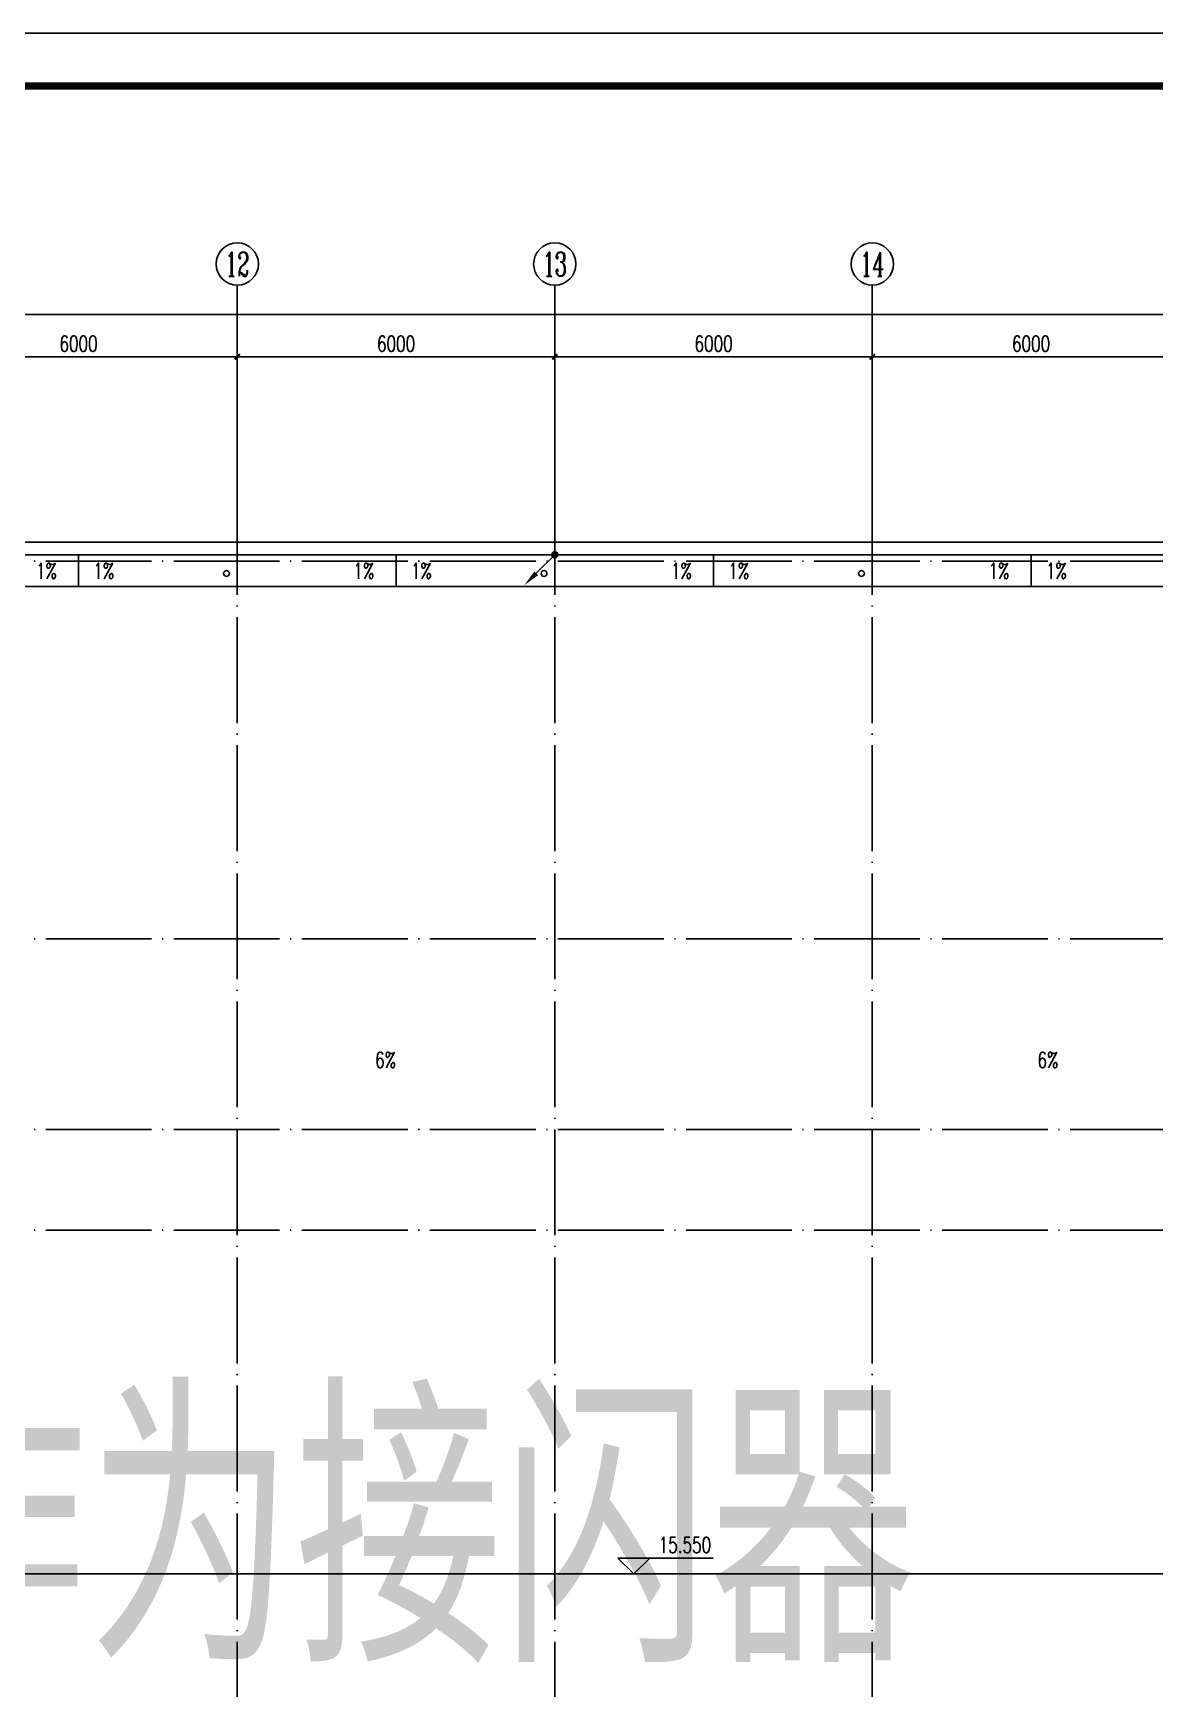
# Model space of a CAD drawing. Extents: x -55118 to 386282, y -631686 to -470886.
# Drawn here: x 239277 to 260476, y -603575 to -572286 of the extents above; entities that cross this region are included whole.
import ezdxf
from ezdxf.enums import TextEntityAlignment as Align

# ---------------------------------------------------------------- set-up
doc = ezdxf.new("R2010")
doc.units = 0
doc.header["$LTSCALE"] = 1000
doc.header["$MEASUREMENT"] = 0
doc.linetypes.add('DOTE', pattern=[2.42, 2, -0.2, 0.02, -0.2])
doc.layers.get('0').update_dxf_attribs({"linetype": 'CONTINUOUS'})
doc.layers.get('Defpoints').update_dxf_attribs({"linetype": 'CONTINUOUS'})
for name, color, linetype in [('AXIS', 3, 'CONTINUOUS'), ('AXIS_TEXT', 7, 'CONTINUOUS'), ('DIM_ELEV', 3, 'CONTINUOUS'), ('DIM_SYMB', 3, 'CONTINUOUS'), ('DOTE', 253, 'DOTE'), ('LWIRE', 4, 'CONTINUOUS'), ('WALL', 6, 'CONTINUOUS'), ('WIRE-避雷', 4, 'CONTINUOUS'), ('图框', 4, 'CONTINUOUS'), ('屋顶平面线', 53, 'CONTINUOUS'), ('栏杆', 42, 'CONTINUOUS')]:
    doc.layers.add(name, color=color, linetype=linetype)
doc.styles.add('_HZTXT', font='txt.shx', dxfattribs={"width": 0.8, "bigfont": 'hztxt.shx'})
doc.styles.add('_TCH_AXIS', font='COMPLEX', dxfattribs={"bigfont": 'GBCBIG'})
doc.styles.add('_TCH_DIM', font='SIMPLEX', dxfattribs={"bigfont": 'GBCBIG'})
doc.styles.add('_TCH_DIM_T3', font='SIMPLEX', dxfattribs={"width": 0.705882, "bigfont": 'GBCBIG'})
doc.styles.add('COMPLEX', font='COMPLEX')
doc.styles.get("Standard").update_dxf_attribs({"font": 'GBENOR', "bigfont": 'GBCBIG'})
doc.dimstyles.new('_TCH_ARCH&&100', dxfattribs={"dimtxt": 297.5, "dimasz": 100, "dimexe": 250, "dimexo": 300, "dimgap": 100, "dimtad": 1, "dimdec": 0, "dimzin": 0, "dimdsep": 46, "dimtxsty": '_TCH_DIM_T3', "dimblk": 'ARCHTICK', "dimcen": 0.09, "dimclrt": 7, "dimazin": 2, "dimtfac": 1, "dimtdec": 0, "dimtix": 1, "dimtmove": 2, "dimatfit": 3, "dimfxl": 0, "dimtolj": 1, "dimtzin": 0, "dimarcsym": 0})

# ---------------------------------------------------------------- blocks, each defined once
blk = doc.blocks.new('$TelecSys$00000080')
for p, q in [((-0.7, -0.7), (0, 0)), ((0.104, 0.104), (0.104, 0.104)), ((-0.104, -0.104), (-0.104, -0.104))]:
    blk.add_line(p, q)
at = {"const_width": 0.142}
blk.add_lwpolyline([(0.071, 0, 1), (-0.071, 0, 1)], format="xyb", close=True, dxfattribs=at)
blk.add_solid([(-0.63, -0.77), (-0.77, -0.63), (-1.15, -1.15)])
at = {"width": 0.8, "flags": 9}
blk.add_attdef('A', (0, 0), '', height=0.00002, rotation=180, dxfattribs=at)
blk = doc.blocks.new('_ArchTick')
at = {"color": 0, "linetype": 'ByBlock', "const_width": 0.4}
blk.add_lwpolyline([(-0.5, -0.5), (0.5, 0.5)], dxfattribs=at)
blk = doc.blocks.new('*D207')
at = {"layer": 'AXIS', "color": 0, "lineweight": -2}
for p, q in [((237136, -580603), (237136, -578153)), ((243136, -580603), (243136, -578153)), ((237136, -578403), (243136, -578403))]:
    blk.add_line(p, q, dxfattribs=at)
at = {"layer": 'Defpoints', "color": 0}
for p in [(243136, -578403), (237136, -580903), (243136, -580903)]:
    blk.add_point(p, dxfattribs=at)
at = {"layer": 'AXIS', "color": 0, "lineweight": -2, "xscale": 100, "yscale": 100, "zscale": 100, "rotation": 180}
blk.add_blockref('_ArchTick', (237136, -578403), dxfattribs=at)
at = {"layer": 'AXIS', "color": 0, "lineweight": -2, "xscale": 100, "yscale": 100, "zscale": 100}
blk.add_blockref('_ArchTick', (243136, -578403), dxfattribs=at)
at = {"layer": 'AXIS', "color": 7, "insert": (240136, -578155), "char_height": 297.5, "attachment_point": 5, "style": '_TCH_DIM_T3'}
blk.add_mtext('\\A1;6000', dxfattribs=at)
blk = doc.blocks.new('*D208')
at = {"layer": 'AXIS', "color": 0, "lineweight": -2}
for p, q in [((243136, -580603), (243136, -578153)), ((249136, -580603), (249136, -578153)), ((243136, -578403), (249136, -578403))]:
    blk.add_line(p, q, dxfattribs=at)
at = {"layer": 'Defpoints', "color": 0}
for p in [(249136, -578403), (243136, -580903), (249136, -580903)]:
    blk.add_point(p, dxfattribs=at)
at = {"layer": 'AXIS', "color": 0, "lineweight": -2, "xscale": 100, "yscale": 100, "zscale": 100, "rotation": 180}
blk.add_blockref('_ArchTick', (243136, -578403), dxfattribs=at)
at = {"layer": 'AXIS', "color": 0, "lineweight": -2, "xscale": 100, "yscale": 100, "zscale": 100}
blk.add_blockref('_ArchTick', (249136, -578403), dxfattribs=at)
at = {"layer": 'AXIS', "color": 7, "insert": (246136, -578155), "char_height": 297.5, "attachment_point": 5, "style": '_TCH_DIM_T3'}
blk.add_mtext('\\A1;6000', dxfattribs=at)
blk = doc.blocks.new('*D209')
at = {"layer": 'AXIS', "color": 0, "lineweight": -2}
for p, q in [((249136, -580603), (249136, -578153)), ((255136, -580603), (255136, -578153)), ((249136, -578403), (255136, -578403))]:
    blk.add_line(p, q, dxfattribs=at)
at = {"layer": 'Defpoints', "color": 0}
for p in [(255136, -578403), (249136, -580903), (255136, -580903)]:
    blk.add_point(p, dxfattribs=at)
at = {"layer": 'AXIS', "color": 0, "lineweight": -2, "xscale": 100, "yscale": 100, "zscale": 100, "rotation": 180}
blk.add_blockref('_ArchTick', (249136, -578403), dxfattribs=at)
at = {"layer": 'AXIS', "color": 0, "lineweight": -2, "xscale": 100, "yscale": 100, "zscale": 100}
blk.add_blockref('_ArchTick', (255136, -578403), dxfattribs=at)
at = {"layer": 'AXIS', "color": 7, "insert": (252136, -578155), "char_height": 297.5, "attachment_point": 5, "style": '_TCH_DIM_T3'}
blk.add_mtext('\\A1;6000', dxfattribs=at)
blk = doc.blocks.new('*D210')
at = {"layer": 'AXIS', "color": 0, "lineweight": -2}
for p, q in [((255136, -580603), (255136, -578153)), ((261136, -580603), (261136, -578153)), ((255136, -578403), (261136, -578403))]:
    blk.add_line(p, q, dxfattribs=at)
at = {"layer": 'Defpoints', "color": 0}
for p in [(261136, -578403), (255136, -580903), (261136, -580903)]:
    blk.add_point(p, dxfattribs=at)
at = {"layer": 'AXIS', "color": 0, "lineweight": -2, "xscale": 100, "yscale": 100, "zscale": 100, "rotation": 180}
blk.add_blockref('_ArchTick', (255136, -578403), dxfattribs=at)
at = {"layer": 'AXIS', "color": 0, "lineweight": -2, "xscale": 100, "yscale": 100, "zscale": 100}
blk.add_blockref('_ArchTick', (261136, -578403), dxfattribs=at)
at = {"layer": 'AXIS', "color": 7, "insert": (258136, -578155), "char_height": 297.5, "attachment_point": 5, "style": '_TCH_DIM_T3'}
blk.add_mtext('\\A1;6000', dxfattribs=at)
blk = doc.blocks.new('*D214')
at = {"layer": 'AXIS', "color": 0, "lineweight": -2}
for p, q in [((189136, -580603), (189136, -577353)), ((267136, -580603), (267136, -577353)), ((189136, -577603), (267136, -577603))]:
    blk.add_line(p, q, dxfattribs=at)
at = {"layer": 'Defpoints', "color": 0}
for p in [(267136, -577603), (189136, -580903), (267136, -580903)]:
    blk.add_point(p, dxfattribs=at)
at = {"layer": 'AXIS', "color": 0, "lineweight": -2, "xscale": 100, "yscale": 100, "zscale": 100, "rotation": 180}
blk.add_blockref('_ArchTick', (189136, -577603), dxfattribs=at)
at = {"layer": 'AXIS', "color": 0, "lineweight": -2, "xscale": 100, "yscale": 100, "zscale": 100}
blk.add_blockref('_ArchTick', (267136, -577603), dxfattribs=at)
at = {"layer": 'AXIS', "color": 7, "insert": (228136, -577355), "char_height": 297.5, "attachment_point": 5, "style": '_TCH_DIM_T3'}
blk.add_mtext('\\A1;78000', dxfattribs=at)
blk = doc.blocks.new('_AXISO')
blk.add_circle((0, 0), 0.5)
at = {"layer": 'AXIS_TEXT', "style": 'COMPLEX', "width": 1.041667}
blk.add_attdef('A', text='', height=0.56, dxfattribs=at).set_placement((-0.25, -0.28), (0.25, -0.28), align=Align.FIT)
blk = doc.blocks.new('jhyfty')
at = {"layer": '图框'}
blk.add_lwpolyline([(671751, 105710), (776851, 105710), (776851, 165110), (671751, 165110)], close=True, dxfattribs=at)
at = {"layer": '图框', "const_width": 140}
blk.add_lwpolyline([(674251, 164110), (775851, 164110), (775851, 106710), (674251, 106710)], close=True, dxfattribs=at)

msp = doc.modelspace()

# ---------------------------------------------------------------- linework, layer by layer
at = {"layer": 'AXIS'}
for p, q in [((243135.7, -580903.4), (243135.7, -577049.1)), ((249135.7, -580903.4), (249135.7, -577049.1)), ((255135.7, -580903.4), (255135.7, -577049.1))]:
    msp.add_line(p, q, dxfattribs=at)
at = {"layer": 'DIM_ELEV'}
for p, q in [((250629.9, -601403.4), (250329.9, -601103.4)), ((250329.9, -601103.4), (252129.9, -601103.4)), ((250629.9, -601403.4), (250929.9, -601103.4)), ((250326.6, -601403.4), (250929.9, -601403.4))]:
    msp.add_line(p, q, dxfattribs=at)
at = {"layer": 'DIM_SYMB'}
for points in [[(240955.7, -582447.7, 0, 0, 0), (241875.5, -582447.7, 80, 0, 0), (242175.5, -582447.7, 0, 0, 0)], [(245130.2, -582447.7, 0, 0, 0), (244210.5, -582447.7, 80, 0, 0), (243910.5, -582447.7, 0, 0, 0)], [(246955.7, -582447.7, 0, 0, 0), (247875.5, -582447.7, 80, 0, 0), (248175.5, -582447.7, 0, 0, 0)], [(251130.2, -582447.7, 0, 0, 0), (250210.5, -582447.7, 80, 0, 0), (249910.5, -582447.7, 0, 0, 0)], [(252955.7, -582447.7, 0, 0, 0), (253875.5, -582447.7, 80, 0, 0), (254175.5, -582447.7, 0, 0, 0)], [(257130.2, -582447.7, 0, 0, 0), (256210.5, -582447.7, 80, 0, 0), (255910.5, -582447.7, 0, 0, 0)], [(258955.7, -582447.7, 0, 0, 0), (259875.5, -582447.7, 80, 0, 0), (260175.5, -582447.7, 0, 0, 0)], [(245930, -591342.4, 0, 0, 0), (245930, -590422.6, 80, 0, 0), (245930, -590122.6, 0, 0, 0)], [(258446.7, -591342.4, 0, 0, 0), (258446.7, -590422.6, 80, 0, 0), (258446.7, -590122.6, 0, 0, 0)]]:
    msp.add_lwpolyline(points, format="xyseb", dxfattribs=at)
at = {"layer": 'DOTE', "linetype": 'DOTE'}
for p, q in [((243135.7, -580903.4), (243135.7, -621903.4)), ((249135.7, -580903.4), (249135.7, -621903.4)), ((255135.7, -580903.4), (255135.7, -621903.4)), ((268135.7, -581903.4), (188135.7, -581903.4)), ((268135.7, -582263.4), (188135.7, -582263.4)), ((268135.7, -589403.4), (188135.7, -589403.4)), ((268135.7, -593003.4), (188135.7, -593003.4)), ((268135.7, -594903.4), (188135.7, -594903.4))]:
    msp.add_line(p, q, dxfattribs=at)
at = {"layer": '屋顶平面线'}
for p, q in [((267135.7, -581903.4), (189135.7, -581903.4)), ((189375.7, -582143.4), (266895.7, -582143.4)), ((189375.7, -582743.4), (266895.7, -582743.4)), ((266895.7, -601403.4), (189375.7, -601403.4))]:
    msp.add_line(p, q, dxfattribs=at)
at = {"layer": '栏杆'}
for p, q in [((240135.7, -582743.4), (240135.7, -582143.4)), ((243135.7, -582743.4), (243135.7, -582143.4)), ((246135.7, -582743.4), (246135.7, -582143.4)), ((249135.7, -582743.4), (249135.7, -582143.4)), ((252135.7, -582743.4), (252135.7, -582143.4)), ((255135.7, -582743.4), (255135.7, -582143.4)), ((258135.7, -582743.4), (258135.7, -582143.4))]:
    msp.add_line(p, q, dxfattribs=at)
for centre in [(242931.9, -582496.3), (248931.9, -582496.3), (254931.9, -582496.3)]:
    msp.add_circle(centre, 55, dxfattribs=at)

# ---------------------------------------------------------------- block references
at = {"layer": 'AXIS'}
ref = msp.add_blockref('_AXISO', (243135.7, -576649.1), dxfattribs=dict(at, xscale=800, yscale=800, zscale=800))
ref.add_attrib('A', '12', dxfattribs={"layer": 'AXIS_TEXT', "height": 452.55, "style": '_TCH_AXIS', "width": 0.724138}).set_placement((242909.4, -576875.4), (243361.9, -576875.4), align=Align.FIT)
ref = msp.add_blockref('_AXISO', (249135.7, -576649.1), dxfattribs=dict(at, xscale=800, yscale=800, zscale=800))
ref.add_attrib('A', '13', dxfattribs={"layer": 'AXIS_TEXT', "height": 452.55, "style": '_TCH_AXIS', "width": 0.724138}).set_placement((248909.4, -576875.4), (249361.9, -576875.4), align=Align.FIT)
ref = msp.add_blockref('_AXISO', (255135.7, -576649.1), dxfattribs=dict(at, xscale=800, yscale=800, zscale=800))
ref.add_attrib('A', '14', dxfattribs={"layer": 'AXIS_TEXT', "height": 452.55, "style": '_TCH_AXIS', "width": 0.677419}).set_placement((254909.4, -576875.4), (255361.9, -576875.4), align=Align.FIT)
at = {"layer": 'LWIRE', "xscale": 500, "yscale": 500, "zscale": 500}
msp.add_blockref('$TelecSys$00000080', (249135.7, -582143.4), dxfattribs=at)
at = {"layer": 'WALL'}
msp.add_blockref('jhyfty', (-495668.5, -737395.5), dxfattribs=at)

# ---------------------------------------------------------------- texts
at = {"layer": 'DIM_ELEV', "color": 7, "style": '_TCH_DIM', "width": 0.705882}
msp.add_text('15.550', height=297.5, dxfattribs=at).set_placement((251099.9, -601003.3))
at = {"layer": 'DIM_SYMB', "color": 7, "style": '_TCH_DIM', "width": 0.705882}
for s, p in [('1%', (239330.2, -582596.4)), ('1%', (240415.7, -582596.4)), ('1%', (245330.2, -582596.4)), ('1%', (246415.7, -582596.4)), ('1%', (251330.2, -582596.4)), ('1%', (252415.7, -582596.4)), ('1%', (257330.2, -582596.4)), ('1%', (258415.7, -582596.4)), ('6%', (245740, -591839.9)), ('6%', (258256.7, -591839.9))]:
    msp.add_text(s, height=297.5, dxfattribs=at).set_placement(p)
at = {"layer": 'WIRE-避雷', "style": '_HZTXT', "width": 0.8}
msp.add_text('整个钢屋面及钢屋架作为接闪器', height=4896.009, dxfattribs=at).set_placement((201135.7, -603069.6))

# ---------------------------------------------------------------- dimensions: what is measured, and where the dimension line sits
at = {"layer": 'AXIS'}
for p1, p2, distance, text, picture, middle in [((189135.7, -580903.4), (267135.7, -580903.4), 3300, '78000', '*D214', (228135.7, -577354.7)), ((237135.7, -580903.4), (243135.7, -580903.4), 2500, '6000', '*D207', (240135.7, -578154.7)), ((243135.7, -580903.4), (249135.7, -580903.4), 2500, '6000', '*D208', (246135.7, -578154.7)), ((249135.7, -580903.4), (255135.7, -580903.4), 2500, '6000', '*D209', (252135.7, -578154.7)), ((255135.7, -580903.4), (261135.7, -580903.4), 2500, '6000', '*D210', (258135.7, -578154.7))]:
    dim = msp.add_aligned_dim(p1=p1, p2=p2, distance=distance, text=text, dimstyle='_TCH_ARCH&&100', dxfattribs=at)
    dim.commit()
    dim.dimension.update_dxf_attribs({"geometry": picture, "text_midpoint": middle})

doc.saveas('drawing.dxf')
